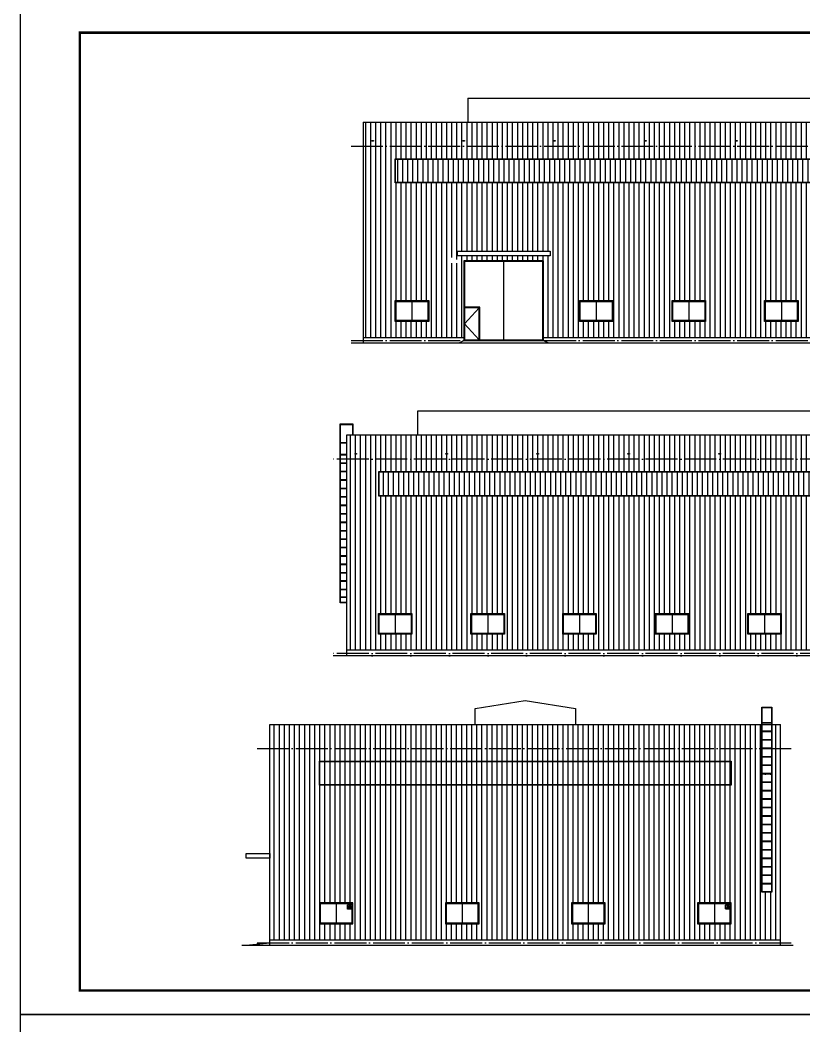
# Model space of a CAD drawing. Extents: x -21908402 to 2681150, y 88493 to 5079726.
# Drawn here: x 1660771 to 1709895, y 150780 to 213780 of the extents above; entities that cross this region are included whole.
import ezdxf

# ---------------------------------------------------------------- set-up
doc = ezdxf.new("R2010")
doc.units = 0
doc.header["$LTSCALE"] = 1000
doc.linetypes.add('DOTE', pattern=[2.42, 2, -0.2, 0.02, -0.2])
for name, color, linetype in [('DOTE', 1, 'DOTE'), ('PUB_TITLE', 4, 'Continuous'), ('WINDOW', 94, 'Continuous'), ('XF-灭火救援窗', 1, 'Continuous'), ('填充', 8, 'Continuous')]:
    doc.layers.add(name, color=color, linetype=linetype)
pattern_1 = [(90, (-93044.36, -26657.8), (-317.5, 3e-14), [])]
pattern_2 = [(90, (0, 0), (-317.5, 3e-14), [])]

# ---------------------------------------------------------------- blocks, each defined once
blk = doc.blocks.new('M5050')
blk.add_lwpolyline([(142995, 321986), (143895, 320986), (142995, 319986)])
at = {"layer": 'WINDOW'}
blk.add_line((141445, 319986), (141445, 324886), dxfattribs=at)
for points in [[(138945, 324936), (143945, 324936), (143945, 319936), (138945, 319936)], [(138995, 324886), (143895, 324886), (143895, 319986), (138995, 319986)], [(143895, 319986), (142995, 319986), (142995, 321986), (143895, 321986)]]:
    blk.add_lwpolyline(points, close=True, dxfattribs=at)
blk.add_lwpolyline([(142945, 319986), (142945, 322036), (143895, 322036)], dxfattribs=at)
blk = doc.blocks.new('ggggggggg')
at = {"layer": 'WINDOW'}
for p, q in [((1694780, 198003), (1696880, 198003)), ((1694780, 196703), (1694780, 198003)), ((1695830, 198003), (1695830, 196703)), ((1696880, 198003), (1696880, 196703)), ((1696880, 196703), (1694780, 196703))]:
    blk.add_line(p, q, dxfattribs=at)
blk.add_lwpolyline([(1694830, 197953), (1696830, 197953), (1696830, 196753), (1694830, 196753)], close=True, dxfattribs=at)
blk = doc.blocks.new('GT2')
at = {"color": 253}
for p, q in [((1131081, 127313), (1131081, 138483)), ((1131111, 127313), (1131111, 138513)), ((1130711, 137337), (1131081, 137337)), ((1130711, 137307), (1131081, 137307)), ((1130711, 136593), (1131081, 136593)), ((1130711, 136563), (1131081, 136563)), ((1130711, 136063), (1131081, 136063)), ((1130711, 136033), (1131081, 136033)), ((1130711, 135533), (1131081, 135533)), ((1130711, 135503), (1131081, 135503)), ((1130711, 135003), (1131081, 135003)), ((1130711, 134973), (1131081, 134973)), ((1130711, 134473), (1131081, 134473)), ((1130711, 134443), (1131081, 134443)), ((1130711, 133943), (1131081, 133943)), ((1130711, 133913), (1131081, 133913)), ((1130711, 133413), (1131081, 133413)), ((1130711, 133383), (1131081, 133383)), ((1130711, 132883), (1131081, 132883)), ((1130711, 132853), (1131081, 132853)), ((1130711, 132353), (1131081, 132353)), ((1130711, 132323), (1131081, 132323)), ((1130711, 131823), (1131081, 131823)), ((1130711, 131793), (1131081, 131793)), ((1130711, 131293), (1131081, 131293)), ((1130711, 131263), (1131081, 131263)), ((1130711, 130773), (1131081, 130773)), ((1130711, 130743), (1131081, 130743)), ((1130711, 130243), (1131081, 130243)), ((1130711, 130213), (1131081, 130213)), ((1130711, 129723), (1131081, 129723)), ((1130711, 129693), (1131081, 129693)), ((1130711, 129193), (1131081, 129193)), ((1130711, 129163), (1131081, 129163)), ((1130711, 128673), (1131081, 128673)), ((1130711, 128643), (1131081, 128643)), ((1130711, 128143), (1131081, 128143)), ((1130711, 128113), (1131081, 128113)), ((1130711, 127668), (1131081, 127668)), ((1130711, 127638), (1131081, 127638)), ((1130711, 127333), (1131081, 127333)), ((1130711, 127313), (1131111, 127313))]:
    blk.add_line(p, q, dxfattribs=at)
for points in [[(1131111, 138513), (1130311, 138513), (1130311, 137813)], [(1131081, 138483), (1130341, 138483), (1130341, 137813)]]:
    blk.add_lwpolyline(points, dxfattribs=at)
blk = doc.blocks.new('gt22')
for p, q in [((939605, 398207), (938975, 398207)), ((938975, 398207), (938975, 386607)), ((939575, 398177), (939005, 398177)), ((939005, 398177), (939005, 386607)), ((939575, 386607), (939575, 398177)), ((939605, 386607), (939605, 398207)), ((939005, 397217), (939575, 397217)), ((939005, 397187), (939575, 397187)), ((939005, 396687), (939575, 396687)), ((939005, 396657), (939575, 396657)), ((939005, 396157), (939575, 396157)), ((939005, 396127), (939575, 396127)), ((939005, 395627), (939575, 395627)), ((939005, 395597), (939575, 395597)), ((939005, 395097), (939575, 395097)), ((939005, 395067), (939575, 395067)), ((939005, 394567), (939575, 394567)), ((939005, 394537), (939575, 394537)), ((939005, 394037), (939575, 394037)), ((939005, 394007), (939575, 394007)), ((939005, 393507), (939575, 393507)), ((939005, 393477), (939575, 393477)), ((939005, 392977), (939575, 392977)), ((939005, 392947), (939575, 392947)), ((939005, 392447), (939575, 392447)), ((939005, 392417), (939575, 392417)), ((939005, 391917), (939575, 391917)), ((939005, 391887), (939575, 391887)), ((939005, 391387), (939575, 391387)), ((939005, 391357), (939575, 391357)), ((939005, 390857), (939575, 390857)), ((939005, 390827), (939575, 390827)), ((939005, 390327), (939575, 390327)), ((939005, 390297), (939575, 390297)), ((939005, 389797), (939575, 389797)), ((939005, 389767), (939575, 389767)), ((939005, 389267), (939575, 389267)), ((939005, 389237), (939575, 389237)), ((939005, 388737), (939575, 388737)), ((939005, 388707), (939575, 388707)), ((939005, 388207), (939575, 388207)), ((939005, 388177), (939575, 388177)), ((939005, 387677), (939575, 387677)), ((939005, 387647), (939575, 387647)), ((939005, 387147), (939575, 387147)), ((939005, 387117), (939575, 387117)), ((938975, 386607), (939605, 386607)), ((939005, 386637), (939575, 386637))]:
    blk.add_line(p, q)
blk = doc.blocks.new('XF-灭火救援窗图例')
at = {"layer": 'XF-灭火救援窗'}
h = blk.add_hatch(color=256, dxfattribs=at)
h.dxf.hatch_style = 1
h.paths.add_polyline_path([(0, 110, 1), (0, 350, 1)])
for points in [[(-200, -20), (200, -20, 0.4142136), (250, 30), (250, 430, 0.4142136), (200, 480), (-200, 480, 0.4142136), (-250, 430), (-250, 30, 0.4142136)], [(-210, 0), (210, 0, 0.4142136), (230, 20), (230, 440, 0.4142136), (210, 460), (-210, 460, 0.4142136), (-230, 440), (-230, 20, 0.4142136)]]:
    blk.add_lwpolyline(points, format="xyb", close=True, dxfattribs=at)
for points in [[(0, 350, 1), (0, 110, 30.7936509)], [(0, 350, -1), (0, 110, -30.7936509)]]:
    blk.add_lwpolyline(points, format="xyb", dxfattribs=at)

msp = doc.modelspace()

# ---------------------------------------------------------------- hatches: boundary and pattern name
at = {"layer": '填充'}
h = msp.add_hatch(dxfattribs=at)
h.set_pattern_fill('ANSI31', color=140, scale=200, angle=45, style=0)
h.set_pattern_definition(pattern_2)
h.paths.add_polyline_path([(1728882, 205888), (1728882, 207388), (1682282, 207388), (1682282, 205888)])
h.paths.add_polyline_path([(1694212, 206241), (1694312, 206241), (1694312, 206191), (1694212, 206191)], flags=16)
h.paths.add_polyline_path([(1688613, 206241), (1688613, 206191), (1688513, 206191), (1688513, 206241)], flags=16)
h.paths.add_polyline_path([(1699911, 206241), (1700011, 206241), (1700011, 206191), (1699911, 206191)], flags=16)
h.paths.add_polyline_path([(1682914, 206241), (1682914, 206191), (1682814, 206191), (1682814, 206241)], flags=16)
h.paths.add_polyline_path([(1705610, 206241), (1705710, 206241), (1705710, 206191), (1705610, 206191)], flags=16)
h.paths.add_polyline_path([(1711309, 206241), (1711409, 206241), (1711409, 206191), (1711309, 206191)], flags=16)
h.paths.add_polyline_path([(1717008, 206241), (1717108, 206241), (1717108, 206191), (1717008, 206191)], flags=16)
h.paths.add_polyline_path([(1722707, 206241), (1722807, 206241), (1722807, 206191), (1722707, 206191)], flags=16)
h.paths.add_polyline_path([(1728406, 206241), (1728506, 206241), (1728506, 206191), (1728406, 206191)], flags=16)
h.paths.add_polyline_path([(1682282, 205888), (1682282, 204179), (1684282, 204179), (1684282, 205088), (1726882, 205088), (1726882, 204179), (1728882, 204179), (1728882, 205888)])
h.paths.add_polyline_path([(1684282, 203588), (1684282, 204179), (1682282, 204179), (1682282, 195576), (1684282, 195576), (1684282, 196208), (1686382, 196208), (1686382, 195576), (1688582, 195576), (1688582, 198708), (1693582, 198708), (1693582, 195576), (1695832, 195576), (1695832, 196208), (1697932, 196208), (1697932, 195576), (1701632, 195576), (1701632, 196208), (1703732, 196208), (1703732, 195576), (1707432, 195576), (1707432, 196208), (1709532, 196208), (1709532, 195576), (1713232, 195576), (1713232, 196208), (1715332, 196208), (1715332, 195576), (1717582, 195576), (1717582, 198708), (1722582, 198708), (1722582, 195576), (1724782, 195576), (1724782, 196208), (1726882, 196208), (1726882, 195576), (1728882, 195576), (1728882, 204179), (1726882, 204179), (1726882, 203588), (1724022, 203588), (1724472, 203138), (1723572, 203138), (1724022, 203588)])
h.paths.add_polyline_path([(1693982, 199308), (1693982, 199008), (1688182, 199008), (1687935, 199008), (1688385, 198558), (1687485, 198558), (1687935, 199008), (1688182, 199008), (1688182, 199308)], flags=16)
h.paths.add_polyline_path([(1717182, 199308), (1722982, 199308), (1722982, 199008), (1717182, 199008)], flags=16)
h.paths.add_polyline_path([(1724782, 194908), (1724782, 195576), (1722582, 195576), (1722582, 193908), (1728882, 193908), (1728882, 195576), (1726882, 195576), (1726882, 194908)])
h.paths.add_polyline_path([(1715332, 194908), (1713547, 194908), (1713547, 193908), (1717582, 193908), (1717582, 195576), (1715332, 195576)])
h.paths.add_polyline_path([(1713547, 193908), (1713547, 194908), (1713232, 194908), (1713232, 195576), (1709532, 195576), (1709532, 194908), (1707432, 194908), (1707432, 195576), (1703732, 195576), (1703732, 194908), (1701632, 194908), (1701632, 195576), (1697932, 195576), (1697932, 194908), (1695832, 194908), (1695832, 195576), (1693582, 195576), (1693582, 193908)])
h.paths.add_polyline_path([(1686382, 194908), (1684282, 194908), (1684282, 195576), (1682282, 195576), (1682282, 193908), (1688582, 193908), (1688582, 195576), (1686382, 195576)])
h = msp.add_hatch(dxfattribs=at)
h.set_pattern_fill('ANSI31', color=256, scale=200, angle=45, style=0)
h.set_pattern_definition([(90, (1051.95, 5201.8), (-317.5, 3e-14), [])])
h.paths.add_polyline_path([(1726862, 203608), (1726862, 205068), (1684302, 205068), (1684302, 203608)])
h = msp.add_hatch(dxfattribs=at)
h.set_pattern_fill('ANSI31', color=140, scale=200, angle=45, style=0)
h.set_pattern_definition(pattern_2)
h.paths.add_polyline_path([(1721384, 186287), (1721384, 187787), (1688613, 187787), (1688613, 186750, -1), (1688613, 186690, -1), (1688613, 186750), (1688613, 187787), (1681230, 187787), (1681230, 186287)])
h.paths.add_polyline_path([(1704558, 186640), (1704658, 186640), (1704658, 186590), (1704558, 186590)], flags=16)
h.paths.add_polyline_path([(1698959, 186640), (1698959, 186590), (1698859, 186590), (1698859, 186640)], flags=16)
h.paths.add_polyline_path([(1710257, 186640), (1710357, 186640), (1710357, 186590), (1710257, 186590)], flags=16)
h.paths.add_polyline_path([(1693260, 186640), (1693260, 186590), (1693160, 186590), (1693160, 186640)], flags=16)
h.paths.add_polyline_path([(1715956, 186640), (1716056, 186640), (1716056, 186590), (1715956, 186590)], flags=16)
h.paths.add_polyline_path([(1687561, 186640), (1687561, 186590), (1687461, 186590), (1687461, 186640)], flags=16)
h.paths.add_polyline_path([(1681862, 186640), (1681862, 186590), (1681762, 186590), (1681762, 186640)], flags=16)
h.paths.add_polyline_path([(1683230, 183987), (1683230, 185487), (1721384, 185487), (1721384, 186287), (1681230, 186287), (1681230, 176209), (1683230, 176191), (1683230, 176607), (1685330, 176607), (1685330, 176172), (1689030, 176137), (1689030, 176607), (1691130, 176607), (1691130, 176118), (1694780, 176084), (1694780, 176607), (1696880, 176607), (1696880, 176065), (1700580, 176030), (1700580, 176607), (1702680, 176607), (1702680, 176011), (1706380, 175977), (1706380, 176607), (1708480, 176607), (1708480, 175957), (1712180, 175923), (1712180, 176607), (1714280, 176607), (1714280, 175904), (1717930, 175870), (1717930, 176607), (1720030, 176607), (1720030, 175851), (1723730, 175816), (1723730, 176607), (1725830, 176607), (1725830, 175797), (1727830, 175778), (1727830, 186287), (1721384, 186287), (1721384, 185487), (1725830, 185487), (1725830, 183987), (1718994, 183987), (1719444, 183537), (1718544, 183537), (1718994, 183987)])
h.paths.add_polyline_path([(1685330, 176172), (1685330, 175307), (1683230, 175307), (1683230, 176191), (1681230, 176209), (1681230, 174307), (1691478, 174307), (1712735, 174307), (1712735, 175307), (1712180, 175307), (1712180, 175923), (1708480, 175957), (1708480, 175307), (1706380, 175307), (1706380, 175977), (1702680, 176011), (1702680, 175307), (1700580, 175307), (1700580, 176030), (1696880, 176065), (1696880, 175307), (1694780, 175307), (1694780, 176084), (1691130, 176118), (1691130, 175307), (1689030, 175307), (1689030, 176137)])
h.paths.add_polyline_path([(1714280, 175904), (1714280, 175307), (1712735, 175307), (1712735, 174307), (1720478, 174307), (1727830, 174307), (1727830, 175778), (1725830, 175797), (1725830, 175307), (1723730, 175307), (1723730, 175816), (1720030, 175851), (1720030, 175307), (1717930, 175307), (1717930, 175870)])
h = msp.add_hatch(dxfattribs=at)
h.set_pattern_fill('ANSI31', color=256, scale=200, angle=45, style=0)
h.set_pattern_definition([(90, (3410112.15, -14399.23), (317.5, 3e-14), [])])
h.paths.add_polyline_path([(1725810, 184007), (1725810, 185467), (1683250, 185467), (1683250, 184007)])
h = msp.add_hatch(dxfattribs=at)
h.set_pattern_fill('ANSI31', color=140, scale=200, angle=45, style=0)
h.set_pattern_definition(pattern_1)
h.paths.add_polyline_path([(1708432, 156179), (1708432, 158171), (1705332, 158171), (1705332, 157179), (1703232, 157179), (1703232, 158171), (1697432, 158171), (1697432, 157179), (1695332, 157179), (1695332, 158171), (1689532, 158171), (1689532, 157179), (1687432, 157179), (1687432, 158171), (1681632, 158171), (1681632, 157179), (1679532, 157179), (1679532, 158171), (1676432, 158171), (1676432, 156179)])
h.paths.add_polyline_path([(1707859, 159663), (1707859, 159183), (1707289, 159183), (1707289, 159663)])
h.paths.add_polyline_path([(1707289, 160223), (1707289, 160723), (1707859, 160723), (1707859, 160223)])
h.paths.add_polyline_path([(1707289, 159693), (1707289, 160193), (1707859, 160193), (1707859, 159693)])
h.paths.add_polyline_path([(1707859, 161253), (1707859, 160753), (1707289, 160753), (1707289, 161253)])
h.paths.add_polyline_path([(1707859, 161283), (1707289, 161283), (1707289, 161783), (1707859, 161783)])
h.paths.add_polyline_path([(1707859, 162313), (1707859, 161813), (1707289, 161813), (1707289, 162313)])
h.paths.add_polyline_path([(1707289, 162343), (1707289, 162843), (1707859, 162843), (1707859, 162343)])
h.paths.add_polyline_path([(1707859, 162873), (1707289, 162873), (1707289, 163373), (1707859, 163373)])
h.paths.add_polyline_path([(1707859, 163403), (1707289, 163403), (1707289, 163903), (1707859, 163903)])
h.paths.add_polyline_path([(1707289, 163933), (1707289, 164433), (1707859, 164433), (1707859, 163933)])
h.paths.add_polyline_path([(1707859, 164463), (1707289, 164463), (1707289, 164963), (1707859, 164963)])
h.paths.add_polyline_path([(1707289, 164993), (1707289, 165493), (1707859, 165493), (1707859, 164993)])
h.paths.add_polyline_path([(1707859, 165523), (1707289, 165523), (1707289, 166023), (1707859, 166023)])
h.paths.add_polyline_path([(1707859, 166506), (1707859, 166053), (1707289, 166053), (1707289, 166506), (1705332, 166506), (1705332, 165859), (1679532, 165859), (1679532, 166506), (1676432, 166506), (1676432, 158171), (1679532, 158171), (1679532, 158479), (1681632, 158479), (1681632, 158171), (1687432, 158171), (1687432, 158479), (1689532, 158479), (1689532, 158171), (1695332, 158171), (1695332, 158479), (1697432, 158479), (1697432, 158171), (1703232, 158171), (1703232, 158479), (1705332, 158479), (1705332, 158171), (1708432, 158171), (1708432, 166506)])
h.paths.add_polyline_path([(1707289, 166583), (1707289, 167083), (1707859, 167083), (1707859, 166583)])
h.paths.add_polyline_path([(1707859, 167113), (1707289, 167113), (1707289, 167613), (1707859, 167613)])
h.paths.add_polyline_path([(1676432, 168159), (1676432, 166506), (1679532, 166506), (1679532, 167359), (1705332, 167359), (1705332, 166506), (1708432, 166506), (1708432, 168159)])
h.paths.add_polyline_path([(1707859, 167643), (1707289, 167643), (1707289, 168143), (1707859, 168143)])
h.paths.add_polyline_path([(1707289, 168173), (1707289, 168673), (1707859, 168673), (1707859, 168173)])
h.paths.add_polyline_path([(1707859, 169203), (1707859, 168703), (1707289, 168703), (1707289, 169203)])
h.paths.add_polyline_path([(1707859, 169659), (1707859, 169233), (1707289, 169233), (1707289, 169659), (1676432, 169659), (1676432, 168159), (1708432, 168159), (1708432, 169659)])
h = msp.add_hatch(dxfattribs=at)
h.set_pattern_fill('ANSI31', color=256, scale=200, angle=45, style=0)
h.set_pattern_definition(pattern_1)
h.paths.add_polyline_path([(1679552, 167339), (1679552, 165879), (1705312, 165879), (1705312, 167339)])

# ---------------------------------------------------------------- linework, layer by layer
for p, q in [((1688834, 208888), (1688834, 207388)), ((1682282, 207388), (1682282, 193558)), ((1682282, 193908), (1688582, 193908)), ((1693582, 193908), (1717582, 193908)), ((1685678, 189287), (1685678, 187787)), ((1681230, 187787), (1681230, 173957)), ((1691478, 174307), (1681230, 174307)), ((1720478, 174307), (1691478, 174307)), ((1676432, 155829), (1676432, 169659)), ((1708432, 155829), (1708432, 169659)), ((1676432, 156179), (1708432, 156179))]:
    msp.add_line(p, q)
for points in [[(1688834, 208888), (1724434, 208888), (1724434, 207388)], [(1682282, 207388), (1728882, 207388)], [(1681515, 193558), (1729715, 193558)], [(1688282, 193558), (1688582, 193708), (1693582, 193708), (1693882, 193558)], [(1721278, 189287), (1685678, 189287)], [(1727830, 187787), (1681230, 187787)], [(1728597, 173957), (1680397, 173957)], [(1689282, 169659), (1689282, 170659), (1692432, 171159), (1695582, 170659), (1695582, 169659)], [(1676432, 169659), (1708432, 169659)], [(1674663, 155829), (1709232, 155829)], [(1674932, 155829), (1676432, 155979)]]:
    msp.add_lwpolyline(points)
at = {"const_width": 20}
for points in [[(1682282, 207388), (1728882, 207388), (1728882, 193558), (1682282, 193558)], [(1681230, 187787), (1727830, 187787), (1727830, 173957), (1681230, 173957)], [(1676432, 169659), (1708432, 169659), (1708432, 155829), (1676432, 155829)]]:
    msp.add_lwpolyline(points, close=True, dxfattribs=at)
for points in [[(1682814, 206241), (1682914, 206241), (1682914, 206191), (1682814, 206191)], [(1688513, 206241), (1688613, 206241), (1688613, 206191), (1688513, 206191)], [(1694212, 206241), (1694312, 206241), (1694312, 206191), (1694212, 206191)], [(1699911, 206241), (1700011, 206241), (1700011, 206191), (1699911, 206191)], [(1705610, 206241), (1705710, 206241), (1705710, 206191), (1705610, 206191)], [(1684282, 205088), (1726882, 205088), (1726882, 203588), (1684282, 203588)], [(1684302, 205068), (1726862, 205068), (1726862, 203608), (1684302, 203608)], [(1688182, 199308), (1693982, 199308), (1693982, 199008), (1688182, 199008)], [(1681762, 186640), (1681862, 186640), (1681862, 186590), (1681762, 186590)], [(1687461, 186640), (1687561, 186640), (1687561, 186590), (1687461, 186590)], [(1693160, 186640), (1693260, 186640), (1693260, 186590), (1693160, 186590)], [(1698859, 186640), (1698959, 186640), (1698959, 186590), (1698859, 186590)], [(1704558, 186640), (1704658, 186640), (1704658, 186590), (1704558, 186590)], [(1725830, 185487), (1683230, 185487), (1683230, 183987), (1725830, 183987)], [(1725810, 185467), (1683250, 185467), (1683250, 184007), (1725810, 184007)], [(1679532, 167359), (1705332, 167359), (1705332, 165859), (1679532, 165859)], [(1679552, 167339), (1705312, 167339), (1705312, 165879), (1679552, 165879)], [(1674932, 161579), (1676432, 161579), (1676432, 161279), (1674932, 161279)]]:
    msp.add_lwpolyline(points, close=True)
for points in [[(1681515, 193558), (1729715, 193558)], [(1680463, 173957), (1728663, 173957)], [(1709232, 155829), (1674870, 155829)]]:
    msp.add_lwpolyline(points, dxfattribs=at)
at = {"layer": 'DOTE'}
for p, q in [((1681515, 205888), (1729715, 205888)), ((1681515, 193708), (1729715, 193708)), ((1681515, 193558), (1729715, 193558)), ((1728597, 186287), (1680397, 186287)), ((1728597, 174107), (1680397, 174107)), ((1728597, 173957), (1680397, 173957)), ((1675632, 168159), (1709232, 168159)), ((1675632, 155979), (1709232, 155979)), ((1675632, 155829), (1709232, 155829))]:
    msp.add_line(p, q, dxfattribs=at)
at = {"layer": 'PUB_TITLE'}
for points in [[(1660771, 151493), (1749871, 151493), (1749871, 214493), (1660771, 214493)], [(1660771, 88493), (1749871, 88493), (1749871, 151493), (1660771, 151493)]]:
    msp.add_lwpolyline(points, close=True, dxfattribs=at)
at = {"layer": 'PUB_TITLE', "const_width": 150}
msp.add_lwpolyline([(1664521, 152993), (1748371, 152993), (1748371, 212993), (1664521, 212993)], close=True, dxfattribs=at)

# ---------------------------------------------------------------- block references
at = {"xscale": -1}
for name, p in [('M5050', (1832527, -126228)), ('GT2', (2811941, 49975)), ('ggggggggg', (3376412, -39524)), ('ggggggggg', (3384312, -39524)), ('ggggggggg', (3392212, -39524)), ('ggggggggg', (3400112, -39524))]:
    msp.add_blockref(name, p, dxfattribs=at)
for p in [(-10498, -1795), (1052, -1795), (6852, -1795), (12652, -1795), (-11550, -21396), (-5750, -21396), (0, -21396), (5800, -21396), (11600, -21396)]:
    msp.add_blockref('ggggggggg', p)
at = {"extrusion": (0, 0, -1), "zscale": -1}
msp.add_blockref('gt22', (-2646864, -227454), dxfattribs=at)
at = {"layer": 'XF-灭火救援窗', "xscale": -0.5625, "yscale": 0.5625, "zscale": 0.5625}
for p in [(1681431, 158102), (1705131, 158102)]:
    msp.add_blockref('XF-灭火救援窗图例', p, dxfattribs=at)

doc.saveas('drawing.dxf')
